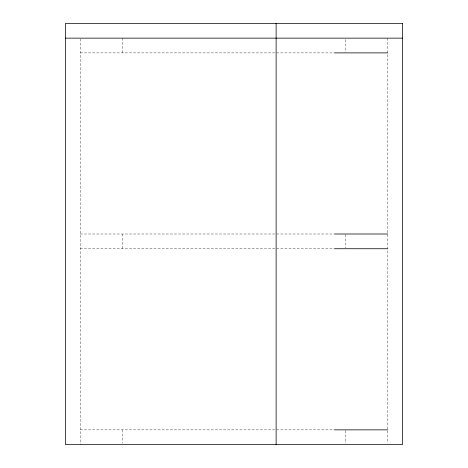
<?xml version="1.0" encoding="UTF-8"?>
<svg xmlns="http://www.w3.org/2000/svg" width="468" height="468" viewBox="0 0 468 468"><rect width="100%" height="100%" fill="white"/><g stroke="black" fill="none" stroke-linecap="round" stroke-linejoin="round"><path stroke-width="0.35" stroke-dasharray="2.34 1.75" d="M80.262 52.884L334.035 52.884M80.262 234L334.035 234M80.262 248.742L334.035 248.742M80.262 429.858L334.035 429.858M387.738 38.142L387.738 443.196M345.618 39.546L345.618 52.182M345.618 234.702L345.618 248.04M345.618 430.56L345.618 443.196M122.382 38.142L122.382 52.884M122.382 234L122.382 248.742M122.382 429.858L122.382 443.196M80.262 38.873L80.262 444.6"/><path stroke-width="0.7" d="M65.52 38.142L402.48 38.142M334.421 52.884L387.738 52.884M334.421 234L387.738 234M334.421 248.742L387.738 248.742M334.421 429.858L387.738 429.858M276.12 23.4L276.12 444.6M402.48 23.4L65.52 23.4L65.52 444.6L402.48 444.6L402.48 23.4"/></g></svg>
